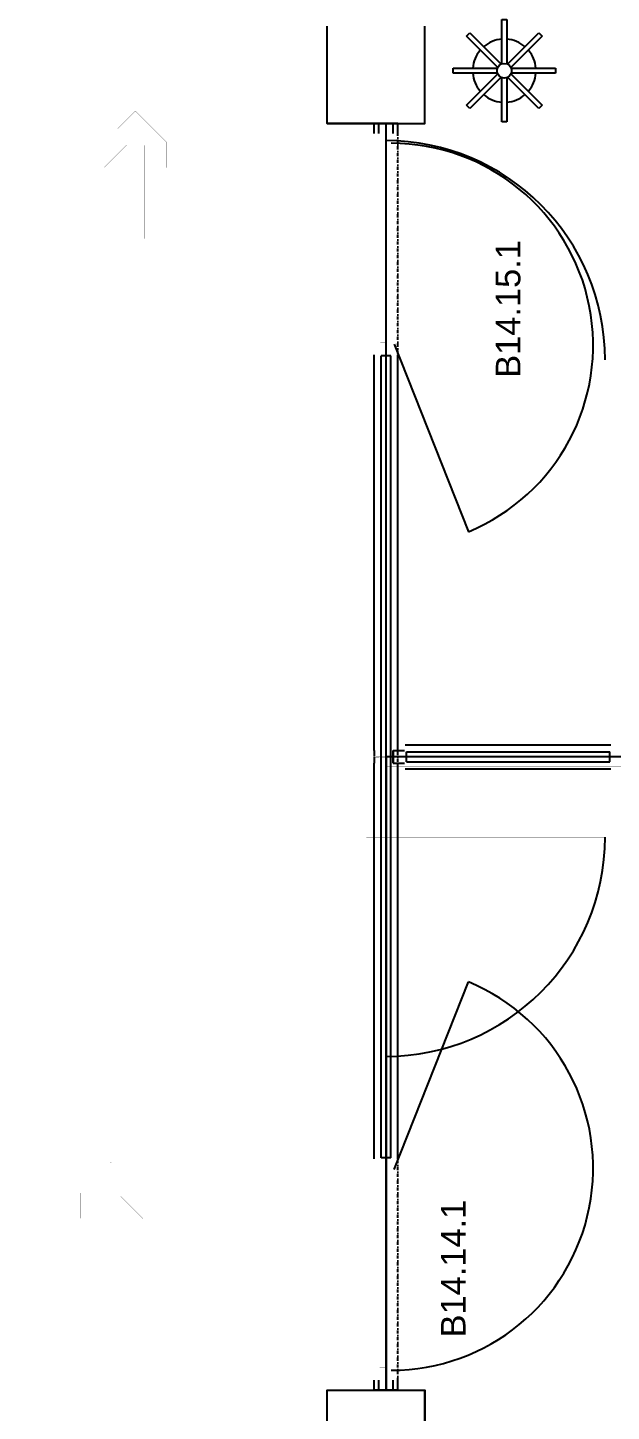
# Model space of a CAD drawing. Extents: x 7690 to 8871, y -6511 to -5312.
# Drawn here: x 8468.8 to 8563.1, y -6017.6 to -5793.9 of the extents above; entities that cross this region are included whole.
import ezdxf

# ---------------------------------------------------------------- set-up
doc = ezdxf.new("R2010")
doc.units = 0
doc.header["$MEASUREMENT"] = 0
doc.linetypes.add('DOT_DASH', pattern=[1, 0, -0.25, 0.5, -0.25])
doc.layers.get('0').update_dxf_attribs({"linetype": 'CONTINUOUS'})
for name, color, linetype in [('A-NEU-BÜROTRENNWAND-FEIN', 7, 'CONTINUOUS'), ('A-NEU-BÜROTRENNWAND-GROB', 7, 'CONTINUOUS'), ('A-NEU-BÜROTRENNWAND-TÜRPOSITION', 7, 'CONTINUOUS'), ('A-NEU-GRUNDRISS', 7, 'CONTINUOUS'), ('A-NEU-WAND-BETON', 7, 'CONTINUOUS'), ('BWZ122_NGF-POLYGON', 7, 'CONTINUOUS'), ('FM_OBJEKT_MOEBEL', 7, 'CONTINUOUS'), ('FM_OBJEKT_RAUM', 7, 'CONTINUOUS'), ('FM_OBJEKT_SICHERHEIT', 7, 'CONTINUOUS'), ('Z0_NEU', 7, 'CONTINUOUS'), ('Z1_POLYGONE_FLÄCHENNACHWEIS', 7, 'CONTINUOUS')]:
    doc.layers.add(name, color=color, linetype=linetype)
doc.styles.add('ARIAL', font='ARIAL')

# ---------------------------------------------------------------- blocks, each defined once
blk = doc.blocks.new('*D133')
at = {"layer": 'BWZ122_NGF-POLYGON', "color": 6, "linetype": 'Continuous', "const_width": 0.0139}
blk.add_lwpolyline([(8748.291, -5911.7661), (8526.6777, -5911.7661), (8526.6777, -5809.4043), (8532.9375, -5809.4043), (8532.9375, -5793.6563)], dxfattribs=at)
blk = doc.blocks.new('*D134')
at = {"layer": 'BWZ122_NGF-POLYGON', "color": 6, "linetype": 'Continuous', "const_width": 0.0139}
blk.add_lwpolyline([(8526.6777, -6014.1284), (8532.9375, -6014.1284), (8532.9375, -6029.8765), (8526.6777, -6029.8765), (8526.6777, -6132.8291), (8748.291, -6132.8291), (8748.291, -6132.8291), (8748.291, -6128.6948), (8760.1016, -6128.6948), (8760.1016, -6132.2383), (8761.2852, -6132.2383), (8761.2852, -6025.5454), (8760.1016, -6025.5454), (8748.291, -6025.5454), (8748.291, -6018.459), (8760.1016, -6018.459), (8760.1016, -6025.5454), (8761.2852, -6025.5454), (8761.2852, -5911.7661), (8760.1016, -5911.7661), (8760.1016, -5915.3096), (8748.291, -5915.3096), (8748.291, -5911.7661), (8526.6777, -5911.7661)], close=True, dxfattribs=at)
blk = doc.blocks.new('*D136')
at = {"layer": 'BWZ122_NGF-POLYGON', "color": 6, "linetype": 'Continuous', "const_width": 0.0139}
blk.add_lwpolyline([(8447.8984, -6132.8286), (8526.6777, -6132.8286), (8526.6777, -6029.8765), (8517.1895, -6029.8765), (8517.1895, -6014.1284), (8526.6777, -6014.1284), (8526.6777, -5809.4043), (8517.1895, -5809.4043), (8517.1895, -5793.6563)], dxfattribs=at)
blk = doc.blocks.new('*D185')
at = {"layer": 'Z0_NEU', "color": 1, "linetype": 'Continuous', "const_width": 0.0139}
for points in [[(8526.6367, -5924.7578), (8526.6367, -5960.1904)], [(8562.0703, -5924.7578), (8526.6367, -5924.7578)]]:
    blk.add_lwpolyline(points, dxfattribs=at)
at = {"layer": 'Z0_NEU', "color": 1, "linetype": 'Continuous'}
blk.add_arc((8526.6367, -5924.7578), 35.4329, 270, 0, dxfattribs=at)
blk = doc.blocks.new('*D188')
at = {"layer": 'Z0_NEU', "color": 1, "linetype": 'Continuous', "const_width": 0.0139}
for points in [[(8526.6367, -5847.5928), (8526.6367, -5812.1597)], [(8562.0703, -5847.5928), (8526.6367, -5847.5928)]]:
    blk.add_lwpolyline(points, dxfattribs=at)
at = {"layer": 'Z0_NEU', "color": 1, "linetype": 'Continuous'}
blk.add_arc((8526.6367, -5847.5928), 35.4329, 0, 90, dxfattribs=at)
blk = doc.blocks.new('*D268')
at = {"layer": 'FM_OBJEKT_MOEBEL', "color": 250, "linetype": 'Continuous'}
for p, q in [((8545.3965, -5799.7505), (8545.3965, -5792.5962)), ((8545.3965, -5792.5962), (8546.1855, -5792.5962)), ((8546.1855, -5792.5962), (8546.1855, -5799.7505)), ((8539.666, -5795.2964), (8540.2227, -5794.7393)), ((8540.2227, -5794.7393), (8545.2813, -5799.7983)), ((8546.3008, -5799.7983), (8551.3594, -5794.7393)), ((8551.3594, -5794.7393), (8551.916, -5795.2964)), ((8544.7246, -5800.355), (8539.666, -5795.2964)), ((8551.916, -5795.2964), (8546.8574, -5800.355)), ((8537.5234, -5801.2578), (8537.5234, -5800.4702)), ((8537.5234, -5800.4702), (8544.6777, -5800.4702)), ((8544.6777, -5801.2578), (8537.5234, -5801.2578)), ((8539.666, -5806.4316), (8544.7246, -5801.373)), ((8546.8574, -5801.373), (8551.916, -5806.4316)), ((8546.9043, -5800.4702), (8554.0586, -5800.4702)), ((8554.0586, -5801.2578), (8546.9043, -5801.2578)), ((8554.0586, -5800.4702), (8554.0586, -5801.2578)), ((8545.2813, -5801.9297), (8540.2227, -5806.9883)), ((8545.3965, -5809.1318), (8545.3965, -5801.9775)), ((8546.1855, -5801.9775), (8546.1855, -5809.1318)), ((8551.3594, -5806.9883), (8546.3008, -5801.9297)), ((8540.2227, -5806.9883), (8539.666, -5806.4316)), ((8551.916, -5806.4316), (8551.3594, -5806.9883)), ((8546.1855, -5809.1318), (8545.3965, -5809.1318))]:
    blk.add_line(p, q, dxfattribs=at)
blk.add_circle((8545.791, -5800.8638), 1.1811, dxfattribs=at)
for start, end in [(94.411728, 130.58827), (49.411724, 85.588272), (139.41173, 175.58827), (4.411726, 40.588276), (184.41173, 220.58827), (319.41171, 355.58829), (229.41174, 265.58829), (274.41171, 310.58829)]:
    blk.add_arc((8545.791, -5800.8638), 5.1181, start, end, dxfattribs=at)
blk = doc.blocks.new('*D320')
at = {"layer": 'FM_OBJEKT_MOEBEL', "color": 250, "linetype": 'Continuous', "const_width": 0.00174}
blk.add_lwpolyline([(8575.8555, -5892.4751), (8544.3594, -5892.4751), (8544.3594, -5908.2231), (8575.8555, -5908.2231)], close=True, dxfattribs=at)
blk = doc.blocks.new('*D324')
at = {"layer": 'FM_OBJEKT_SICHERHEIT', "color": 92, "linetype": 'Continuous', "const_width": 0.0139}
blk.add_lwpolyline([(8480.9141, -5997.8911), (8480.9141, -5982.7539), (8477.3145, -5986.3662), (8477.3145, -5982.2822), (8482.3164, -5977.2544), (8487.3984, -5982.3359), (8487.3984, -5986.4067), (8483.7988, -5982.8076), (8483.7988, -5997.8911), (8480.9141, -5997.8911)], close=True, dxfattribs=at)
blk = doc.blocks.new('*D325')
at = {"layer": 'FM_OBJEKT_SICHERHEIT', "color": 92, "linetype": 'Continuous', "const_width": 0.0139}
blk.add_lwpolyline([(8484.7754, -5828.0093), (8484.7754, -5812.8721), (8481.1758, -5816.4844), (8481.1758, -5812.3999), (8486.1777, -5807.3721), (8491.2578, -5812.4541), (8491.2578, -5816.5249), (8487.6602, -5812.9258), (8487.6602, -5828.0093), (8484.7754, -5828.0093)], close=True, dxfattribs=at)

msp = doc.modelspace()

# ---------------------------------------------------------------- linework, layer by layer
at = {"layer": 'A-NEU-BÜROTRENNWAND-FEIN', "color": 6, "linetype": 'Continuous'}
for p, q in [((8525.5352, -5809.4043), (8524.748, -5809.4043)), ((8524.748, -5811.0186), (8524.748, -5809.4043)), ((8525.5352, -5811.0186), (8525.5352, -5809.4043)), ((8528.6074, -5809.4043), (8527.8203, -5809.4043)), ((8527.8203, -5811.0186), (8527.8203, -5809.4043)), ((8528.6074, -5811.0186), (8528.6074, -5809.4043)), ((8527.9707, -5845.042), (8539.9863, -5875.3877)), ((8524.748, -5910.7427), (8524.748, -5846.7666)), ((8528.6074, -5910.7427), (8528.6074, -5846.7666)), ((8524.748, -5910.7427), (8524.748, -5911.707)), ((8527.8203, -5910.7427), (8527.8203, -5911.707)), ((8529.7871, -5909.8369), (8563.0156, -5909.8369)), ((8524.748, -5911.8252), (8524.748, -5912.79)), ((8524.748, -5976.7661), (8524.748, -5912.79)), ((8527.8203, -5911.8252), (8527.8203, -5912.79)), ((8528.6074, -5976.7661), (8528.6074, -5912.79)), ((8529.7871, -5913.6953), (8563.0156, -5913.6953)), ((8527.9707, -5978.4902), (8539.9863, -5948.1445)), ((8524.748, -6014.1284), (8524.748, -6012.5142)), ((8525.5352, -6014.1284), (8524.748, -6014.1284)), ((8525.5352, -6014.1284), (8525.5352, -6012.5142)), ((8527.8203, -6014.1284), (8527.8203, -6012.5142)), ((8528.6074, -6014.1284), (8527.8203, -6014.1284)), ((8528.6074, -6014.1284), (8528.6074, -6012.5142))]:
    msp.add_line(p, q, dxfattribs=at)
at = {"layer": 'A-NEU-BÜROTRENNWAND-FEIN', "color": 6, "linetype": 'Continuous', "const_width": 0.00174}
for points in [[(8526.6387, -5811.8257), (8527.0313, -5811.8257), (8527.0313, -5812.3569), (8527.584, -5812.3569), (8527.584, -5811.1367), (8527.7012, -5811.1367), (8527.7012, -5812.4751), (8526.9141, -5812.4751), (8526.9141, -5811.9438), (8526.7559, -5811.9438), (8526.7559, -5813.105), (8525.6543, -5813.105), (8525.6543, -5811.1367), (8525.7715, -5811.1367), (8525.7715, -5812.9868), (8526.6387, -5812.9868)], [(8525.7715, -5811.7271), (8527.584, -5811.7271), (8527.584, -5811.1367), (8525.7715, -5811.1367)], [(8527.0313, -5812.5933), (8527.2676, -5812.5933), (8527.2676, -5845.231), (8527.0313, -5845.231)], [(8527.2676, -5812.5933), (8527.5039, -5812.5933), (8527.5039, -5845.231), (8527.2676, -5845.231)], [(8526.6387, -5845.9595), (8527.0313, -5845.9595), (8527.0313, -5845.4277), (8527.584, -5845.4277), (8527.584, -5846.6484), (8527.7012, -5846.6484), (8527.7012, -5845.3096), (8526.9141, -5845.3096), (8526.9141, -5845.8413), (8526.7559, -5845.8413), (8526.7559, -5844.6797), (8525.6543, -5844.6797), (8525.6543, -5846.6484), (8525.7715, -5846.6484), (8525.7715, -5844.7979), (8526.6387, -5844.7979)], [(8525.7715, -5846.6484), (8527.584, -5846.6484), (8527.584, -5846.0576), (8525.7715, -5846.0576)], [(8526.6387, -5977.5732), (8527.0313, -5977.5732), (8527.0313, -5978.1045), (8527.584, -5978.1045), (8527.584, -5976.8843), (8527.7012, -5976.8843), (8527.7012, -5978.2227), (8526.9141, -5978.2227), (8526.9141, -5977.6914), (8526.7559, -5977.6914), (8526.7559, -5978.8525), (8525.6543, -5978.8525), (8525.6543, -5976.8843), (8525.7715, -5976.8843), (8525.7715, -5978.7349), (8526.6387, -5978.7349)], [(8525.7715, -5976.8843), (8527.584, -5976.8843), (8527.584, -5977.4746), (8525.7715, -5977.4746)], [(8527.0313, -6010.9395), (8527.2676, -6010.9395), (8527.2676, -5978.3018), (8527.0313, -5978.3018)], [(8527.2676, -6010.9395), (8527.5039, -6010.9395), (8527.5039, -5978.3018), (8527.2676, -5978.3018)], [(8526.6387, -6011.707), (8527.0313, -6011.707), (8527.0313, -6011.1758), (8527.584, -6011.1758), (8527.584, -6012.396), (8527.7012, -6012.396), (8527.7012, -6011.0576), (8526.9141, -6011.0576), (8526.9141, -6011.5889), (8526.7559, -6011.5889), (8526.7559, -6010.4277), (8525.6543, -6010.4277), (8525.6543, -6012.396), (8525.7715, -6012.396), (8525.7715, -6010.5454), (8526.6387, -6010.5454)], [(8525.7715, -6011.8057), (8527.584, -6011.8057), (8527.584, -6012.396), (8525.7715, -6012.396)]]:
    msp.add_lwpolyline(points, close=True, dxfattribs=at)
at = {"layer": 'A-NEU-BÜROTRENNWAND-FEIN', "color": 6, "linetype": 'Continuous'}
for centre, start, end in [((8527.5039, -5845.231), 292.48341, 90), ((8527.5039, -5978.3018), 270, 67.516594)]:
    msp.add_arc(centre, 32.6377, start, end, dxfattribs=at)
at = {"layer": 'A-NEU-BÜROTRENNWAND-GROB', "color": 6, "linetype": 'Continuous'}
for p, q in [((8527.8203, -5809.4043), (8525.5352, -5809.4043)), ((8525.5352, -5811.0186), (8525.5352, -5809.4043)), ((8527.8203, -5811.0186), (8527.8203, -5809.4043)), ((8527.4648, -5846.9634), (8525.8906, -5846.9634)), ((8525.8906, -5911.707), (8525.8906, -5846.9634)), ((8527.4648, -5911.707), (8527.4648, -5846.9634)), ((8527.8203, -5910.7427), (8529.6699, -5910.7427)), ((8527.8203, -5912.79), (8527.8203, -5910.7427)), ((8529.9844, -5910.979), (8562.8203, -5910.979)), ((8529.9844, -5912.5537), (8529.9844, -5910.979)), ((8562.8203, -5912.5537), (8562.8203, -5910.979)), ((8525.8906, -5976.5693), (8525.8906, -5911.8252)), ((8527.4648, -5976.5693), (8527.4648, -5911.8252)), ((8527.8203, -5912.79), (8529.6699, -5912.79)), ((8529.9844, -5912.5537), (8562.8203, -5912.5537)), ((8527.4648, -5976.5693), (8525.8906, -5976.5693)), ((8525.5352, -6014.1284), (8525.5352, -6012.5142)), ((8527.8203, -6014.1284), (8525.5352, -6014.1284)), ((8527.8203, -6014.1284), (8527.8203, -6012.5142))]:
    msp.add_line(p, q, dxfattribs=at)
at = {"layer": 'A-NEU-BÜROTRENNWAND-GROB', "color": 6, "linetype": 'Continuous', "const_width": 0.00174}
for points in [[(8525.5352, -5811.1367), (8525.5352, -5811.9438), (8525.6543, -5811.9438), (8525.6543, -5811.1367), (8527.7012, -5811.1367), (8527.7012, -5811.9438), (8527.8203, -5811.9438), (8527.8203, -5811.1367), (8528.6074, -5811.1367), (8528.6074, -5811.0186), (8527.8203, -5811.0186), (8527.8203, -5810.2114), (8527.7012, -5810.2114), (8527.7012, -5811.0186), (8525.6543, -5811.0186), (8525.6543, -5810.2114), (8525.5352, -5810.2114), (8525.5352, -5811.0186), (8524.748, -5811.0186), (8524.748, -5811.1367)], [(8525.5352, -5846.7666), (8525.5352, -5847.5732), (8525.6543, -5847.5732), (8525.6543, -5846.7666), (8527.7012, -5846.7666), (8527.7012, -5847.5732), (8527.8203, -5847.5732), (8527.8203, -5846.7666), (8528.6074, -5846.7666), (8528.6074, -5846.6484), (8527.8203, -5846.6484), (8527.8203, -5845.8413), (8527.7012, -5845.8413), (8527.7012, -5846.6484), (8525.6543, -5846.6484), (8525.6543, -5845.8413), (8525.5352, -5845.8413), (8525.5352, -5846.6484), (8524.748, -5846.6484), (8524.748, -5846.7666)], [(8527.8203, -5911.8252), (8527.8203, -5912.6323), (8527.7012, -5912.6323), (8527.7012, -5911.8252), (8525.6543, -5911.8252), (8525.6543, -5912.6323), (8525.5352, -5912.6323), (8525.5352, -5911.8252), (8524.748, -5911.8252), (8524.748, -5911.707), (8525.5352, -5911.707), (8525.5352, -5910.9004), (8525.6543, -5910.9004), (8525.6543, -5911.707), (8527.7012, -5911.707), (8527.7012, -5910.9004), (8527.8203, -5910.9004), (8527.8203, -5911.707), (8528.6074, -5911.707), (8528.6074, -5911.8252)], [(8529.7871, -5910.6245), (8530.5957, -5910.6245), (8530.5957, -5910.7427), (8529.7871, -5910.7427), (8529.7871, -5912.79), (8530.5957, -5912.79), (8530.5957, -5912.9082), (8529.7871, -5912.9082), (8529.7871, -5913.6953), (8529.6699, -5913.6953), (8529.6699, -5912.9082), (8528.8633, -5912.9082), (8528.8633, -5912.79), (8529.6699, -5912.79), (8529.6699, -5910.7427), (8528.8633, -5910.7427), (8528.8633, -5910.6245), (8529.6699, -5910.6245), (8529.6699, -5909.8369), (8529.7871, -5909.8369)], [(8563.1348, -5910.6245), (8563.9414, -5910.6245), (8563.9414, -5910.7427), (8563.1348, -5910.7427), (8563.1348, -5912.79), (8563.9414, -5912.79), (8563.9414, -5912.9082), (8563.1348, -5912.9082), (8563.1348, -5913.6953), (8563.0156, -5913.6953), (8563.0156, -5912.9082), (8562.209, -5912.9082), (8562.209, -5912.79), (8563.0156, -5912.79), (8563.0156, -5910.7427), (8562.209, -5910.7427), (8562.209, -5910.6245), (8563.0156, -5910.6245), (8563.0156, -5909.8369), (8563.1348, -5909.8369)], [(8525.5352, -5976.7661), (8525.5352, -5975.959), (8525.6543, -5975.959), (8525.6543, -5976.7661), (8527.7012, -5976.7661), (8527.7012, -5975.959), (8527.8203, -5975.959), (8527.8203, -5976.7661), (8528.6074, -5976.7661), (8528.6074, -5976.8843), (8527.8203, -5976.8843), (8527.8203, -5977.6914), (8527.7012, -5977.6914), (8527.7012, -5976.8843), (8525.6543, -5976.8843), (8525.6543, -5977.6914), (8525.5352, -5977.6914), (8525.5352, -5976.8843), (8524.748, -5976.8843), (8524.748, -5976.7661)], [(8525.5352, -6012.396), (8525.5352, -6011.5889), (8525.6543, -6011.5889), (8525.6543, -6012.396), (8527.7012, -6012.396), (8527.7012, -6011.5889), (8527.8203, -6011.5889), (8527.8203, -6012.396), (8528.6074, -6012.396), (8528.6074, -6012.5142), (8527.8203, -6012.5142), (8527.8203, -6013.3213), (8527.7012, -6013.3213), (8527.7012, -6012.5142), (8525.6543, -6012.5142), (8525.6543, -6013.3213), (8525.5352, -6013.3213), (8525.5352, -6012.5142), (8524.748, -6012.5142), (8524.748, -6012.396)]]:
    msp.add_lwpolyline(points, close=True, dxfattribs=at)
at = {"layer": 'A-NEU-GRUNDRISS', "color": 6, "linetype": 'DOT_DASH'}
msp.add_line((8528.6074, -6014.1284), (8528.6074, -5809.4043), dxfattribs=at)
at = {"layer": 'A-NEU-WAND-BETON', "color": 6, "linetype": 'Continuous'}
for p, q in [((8517.1895, -5809.4043), (8517.1895, -5793.6563)), ((8532.9375, -5809.4043), (8532.9375, -5793.6563)), ((8517.1895, -5809.4043), (8532.9375, -5809.4043)), ((8517.1895, -6014.1284), (8532.9375, -6014.1284)), ((8517.1895, -6029.8765), (8517.1895, -6014.1284)), ((8532.9375, -6029.8765), (8532.9375, -6014.1284))]:
    msp.add_line(p, q, dxfattribs=at)
at = {"layer": 'FM_OBJEKT_RAUM', "color": 6, "linetype": 'Continuous'}
for points in [[(8761.2832, -5687.751), (8761.2832, -5797.9868), (8760.1016, -5797.9868), (8760.1016, -5805.0737), (8748.291, -5805.0737), (8748.291, -5797.9868), (8760.1016, -5797.9868), (8761.2832, -5797.9868), (8761.2832, -5908.2231), (8761.2852, -5911.7661), (8760.1016, -5911.7661), (8760.1016, -5908.2231), (8748.291, -5908.2231), (8748.291, -5911.7661), (8526.6777, -5911.7661), (8526.6777, -5809.4043), (8532.9375, -5809.4043), (8532.9375, -5793.6563)], [(8447.8984, -6132.8286), (8526.6777, -6132.8286), (8526.6777, -6029.8765), (8517.1895, -6029.8765), (8517.1895, -6014.1284), (8526.6777, -6014.1284), (8526.6777, -5809.4043), (8517.1895, -5809.4043), (8517.1895, -5793.6563)]]:
    msp.add_lwpolyline(points, dxfattribs=at)
msp.add_lwpolyline([(8526.6777, -6014.1284), (8532.9375, -6014.1284), (8532.9375, -6029.8765), (8526.6777, -6029.8765), (8526.6777, -6132.8291), (8748.291, -6132.8291), (8748.291, -6132.8291), (8748.291, -6128.6948), (8760.1035, -6128.6948), (8760.1035, -6132.2383), (8761.2852, -6132.2383), (8761.2852, -6025.5459), (8760.1035, -6025.5459), (8748.291, -6025.5459), (8748.291, -6018.459), (8760.1035, -6018.459), (8760.1035, -6025.5459), (8761.2852, -6025.5459), (8761.2852, -5911.7661), (8760.1035, -5911.7666), (8760.1035, -5915.3096), (8748.291, -5915.3096), (8748.291, -5911.7666), (8526.6777, -5911.7666)], close=True, dxfattribs=at)
at = {"layer": 'Z0_NEU', "color": 1, "linetype": 'Continuous', "const_width": 0.0139}
for points in [[(8526.6367, -5809.4038), (8526.6367, -5812.1597), (8523.4883, -5812.1597), (8523.4883, -5809.4038), (8526.6367, -5809.4038)], [(8526.6367, -5960.1904), (8526.6367, -6014.1274), (8523.4883, -6014.1274), (8523.4883, -5960.1904), (8526.6367, -5960.1904)]]:
    msp.add_lwpolyline(points, dxfattribs=at)
msp.add_lwpolyline([(8748.291, -5913.3408), (8748.291, -5910.1909), (8526.6367, -5910.1909), (8526.6367, -5847.5928), (8523.4883, -5847.5928), (8523.4883, -5924.7578), (8526.6367, -5924.7578), (8526.6367, -5913.3408)], close=True, dxfattribs=at)
at = {"layer": 'Z1_POLYGONE_FLÄCHENNACHWEIS', "color": 253, "linetype": 'Continuous', "const_width": 0.0139}
for points in [[(8417.584, -5797.5928), (8447.8984, -5797.5928), (8448.3906, -6132.2373), (8525.0625, -6132.2373), (8525.0625, -6029.8755), (8517.1895, -6029.8755), (8517.1895, -6014.1274), (8525.0625, -6014.1274), (8525.0625, -5809.4038), (8517.1895, -5809.4038), (8517.1895, -5793.6558), (8525.0625, -5793.6558), (8525.0625, -5694.8374), (8417.584, -5694.8374), (8417.584, -5797.5928)], [(8525.0625, -5694.8374), (8525.0625, -5793.6558), (8532.9375, -5793.6558), (8532.9375, -5809.4038), (8525.0625, -5809.4038), (8525.0625, -5911.7656), (8532.9375, -5911.7656), (8532.9375, -5911.7656), (8748.291, -5911.7656), (8748.291, -5694.8374)], [(8525.0625, -5911.7656), (8525.0625, -6014.1274), (8532.9375, -6014.1274), (8532.9375, -6029.8755), (8525.0625, -6029.8755), (8525.0625, -6132.2373), (8532.9375, -6132.2373), (8532.9375, -6132.2373), (8748.291, -6132.2373), (8748.291, -5911.7656)]]:
    msp.add_lwpolyline(points, close=True, dxfattribs=at)

# ---------------------------------------------------------------- block references
at = {"color": 0, "linetype": 'ByBlock'}
for name in ['*D136', '*D133', '*D268', '*D325', '*D188', '*D320', '*D134', '*D185', '*D324']:
    msp.add_blockref(name, (0, 0), dxfattribs=at)

# ---------------------------------------------------------------- texts
at = {"layer": 'A-NEU-BÜROTRENNWAND-TÜRPOSITION', "color": 250, "linetype": 'Continuous', "style": 'ARIAL'}
for s, p in [('B14.15.1', (8548.3812, -5850.4946)), ('B14.14.1', (8539.5237, -6005.6123))]:
    msp.add_text(s, height=3.97701, rotation=90, dxfattribs=at).set_placement(p)

doc.saveas('drawing.dxf')
